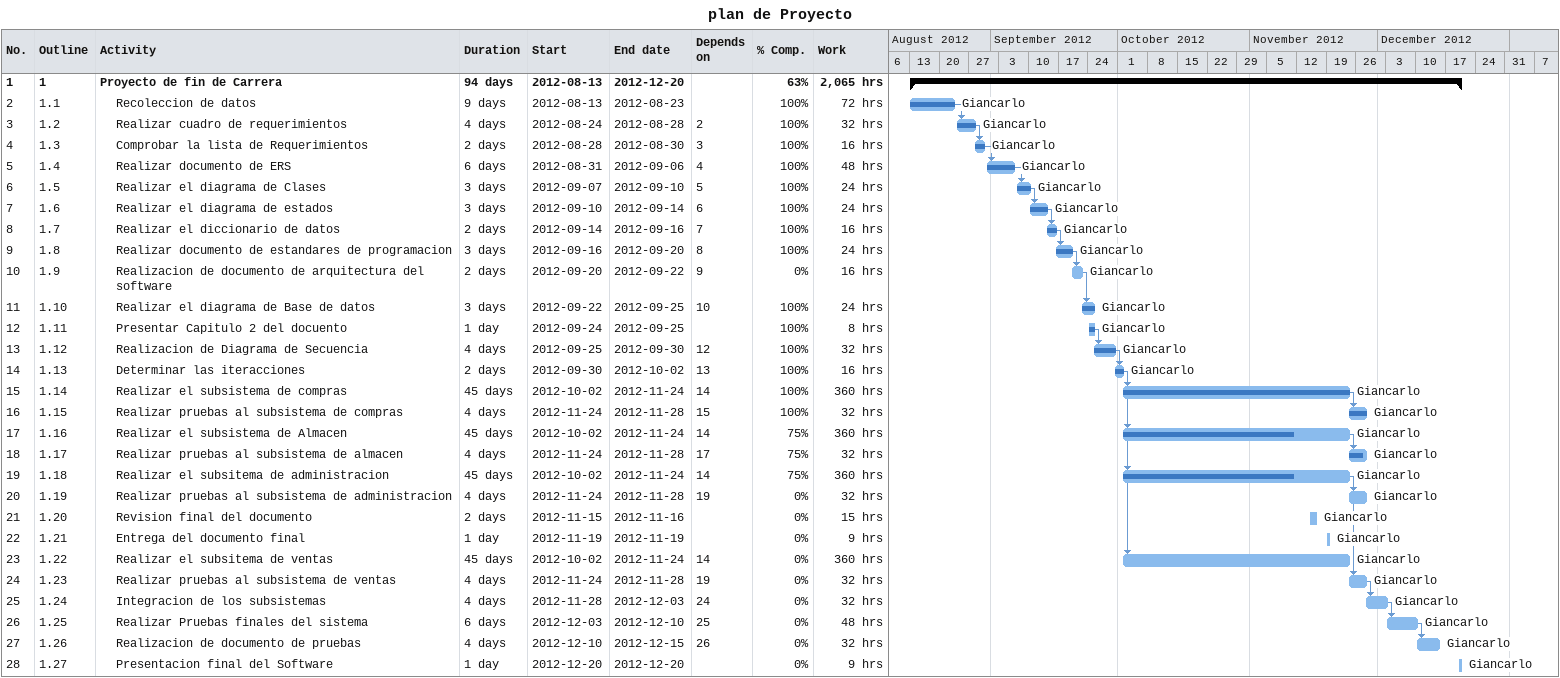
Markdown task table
plan de Proyecto

| ID | WBS | Task | Duration | Start | Finish | Predecessors | Resources | % complete | Work (h) |
|---|---|---|---|---|---|---|---|---|---|
| 1 | 1 | **Proyecto de fin de Carrera** | 94d | 2012-08-13 | 2012-12-20 |  |  | 63 | 2065 |
| 2 | 1.1 | Recoleccion de datos | 9d | 2012-08-13 | 2012-08-23 |  | Giancarlo | 100 | 72 |
| 3 | 1.2 | Realizar cuadro de requerimientos | 4d | 2012-08-24 | 2012-08-28 | 2 | Giancarlo | 100 | 32 |
| 4 | 1.3 | Comprobar la lista de Requerimientos | 2d | 2012-08-28 | 2012-08-30 | 3 | Giancarlo | 100 | 16 |
| 5 | 1.4 | Realizar documento de ERS | 6d | 2012-08-31 | 2012-09-06 | 4 | Giancarlo | 100 | 48 |
| 6 | 1.5 | Realizar el diagrama de Clases | 3d | 2012-09-07 | 2012-09-10 | 5 | Giancarlo | 100 | 24 |
| 7 | 1.6 | Realizar el diagrama de estados | 3d | 2012-09-10 | 2012-09-14 | 6 | Giancarlo | 100 | 24 |
| 8 | 1.7 | Realizar el diccionario de datos | 2d | 2012-09-14 | 2012-09-16 | 7 | Giancarlo | 100 | 16 |
| 9 | 1.8 | Realizar documento de estandares de programacion | 3d | 2012-09-16 | 2012-09-20 | 8 | Giancarlo | 100 | 24 |
| 10 | 1.9 | Realizacion de documento de arquitectura del software | 2d | 2012-09-20 | 2012-09-22 | 9 | Giancarlo | 0 | 16 |
| 11 | 1.10 | Realizar el diagrama de Base de datos | 3d | 2012-09-22 | 2012-09-25 | 10 | Giancarlo | 100 | 24 |
| 12 | 1.11 | Presentar Capitulo 2 del docuento | 1d | 2012-09-24 | 2012-09-25 |  | Giancarlo | 100 | 8 |
| 13 | 1.12 | Realizacion de Diagrama de Secuencia | 4d | 2012-09-25 | 2012-09-30 | 12 | Giancarlo | 100 | 32 |
| 14 | 1.13 | Determinar las iteracciones | 2d | 2012-09-30 | 2012-10-02 | 13 | Giancarlo | 100 | 16 |
| 15 | 1.14 | Realizar el subsistema de compras | 45d | 2012-10-02 | 2012-11-24 | 14 | Giancarlo | 100 | 360 |
| 16 | 1.15 | Realizar pruebas al subsistema de compras | 4d | 2012-11-24 | 2012-11-28 | 15 | Giancarlo | 100 | 32 |
| 17 | 1.16 | Realizar el subsistema de Almacen | 45d | 2012-10-02 | 2012-11-24 | 14 | Giancarlo | 75 | 360 |
| 18 | 1.17 | Realizar pruebas al subsistema de almacen | 4d | 2012-11-24 | 2012-11-28 | 17 | Giancarlo | 75 | 32 |
| 19 | 1.18 | Realizar el subsitema de administracion | 45d | 2012-10-02 | 2012-11-24 | 14 | Giancarlo | 75 | 360 |
| 20 | 1.19 | Realizar pruebas al subsistema de administracion | 4d | 2012-11-24 | 2012-11-28 | 19 | Giancarlo | 0 | 32 |
| 21 | 1.20 | Revision final del documento | 2d | 2012-11-15 | 2012-11-16 |  | Giancarlo | 0 | 15 |
| 22 | 1.21 | Entrega del documento final | 1d | 2012-11-19 | 2012-11-19 |  | Giancarlo | 0 | 9 |
| 23 | 1.22 | Realizar el subsitema de ventas | 45d | 2012-10-02 | 2012-11-24 | 14 | Giancarlo | 0 | 360 |
| 24 | 1.23 | Realizar pruebas al subsistema de ventas | 4d | 2012-11-24 | 2012-11-28 | 19 | Giancarlo | 0 | 32 |
| 25 | 1.24 | Integracion de los subsistemas | 4d | 2012-11-28 | 2012-12-03 | 24 | Giancarlo | 0 | 32 |
| 26 | 1.25 | Realizar Pruebas finales del sistema | 6d | 2012-12-03 | 2012-12-10 | 25 | Giancarlo | 0 | 48 |
| 27 | 1.26 | Realizacion de documento de pruebas | 4d | 2012-12-10 | 2012-12-15 | 26 | Giancarlo | 0 | 32 |
| 28 | 1.27 | Presentacion final del Software | 1d | 2012-12-20 | 2012-12-20 |  | Giancarlo | 0 | 9 |
